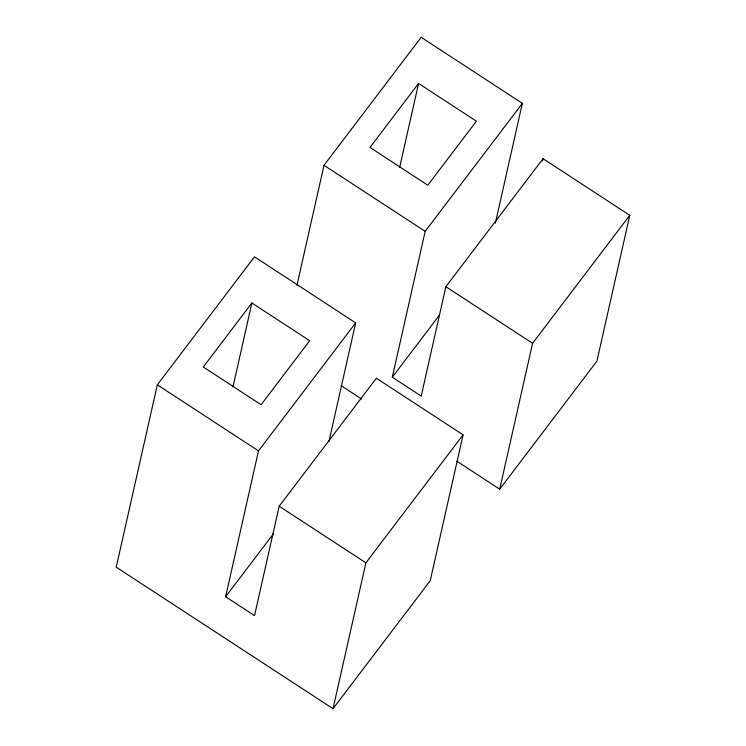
<?xml version="1.0" encoding="UTF-8"?>
<svg xmlns="http://www.w3.org/2000/svg" width="746" height="746" viewBox="0 0 746 746"><rect width="100%" height="100%" fill="white"/><g stroke="black" fill="none" stroke-linecap="round" stroke-linejoin="round"><path stroke-width="1.12" d="M157.322 384.833L116.227 567.165L333.033 708.7L430.218 580.705L463.089 434.834L376.366 378.222L279.181 506.217L254.526 615.618L225.618 596.744L258.498 450.882L355.674 322.878L254.498 256.829L157.322 384.833L258.498 450.882M233.004 386.792L251.887 302.988L309.702 340.726L261.109 404.724L203.294 366.985L251.887 302.988M296.945 285.345L324.006 165.295L421.182 37.3L522.359 103.349L495.353 223.213M328.921 441.613L355.674 322.878M399.688 167.263L418.571 83.449L476.386 121.197L427.794 185.195L369.979 147.447L418.571 83.449M456.934 461.242L499.717 489.171L596.903 361.167L629.773 215.305L543.051 158.684L445.866 286.688L421.21 396.089L392.303 377.215L425.183 231.344L522.359 103.349M333.033 708.7L365.904 562.829L463.089 434.834M542.538 160.94L543.051 158.684M499.717 489.171L532.588 343.3L629.773 215.305M225.618 596.744L273.512 533.679M392.303 377.215L439.487 315.073M324.006 165.295L425.183 231.344M445.866 286.688L532.588 343.3M341.248 385.71L361.661 399.045M279.181 506.217L365.904 562.829"/></g></svg>
